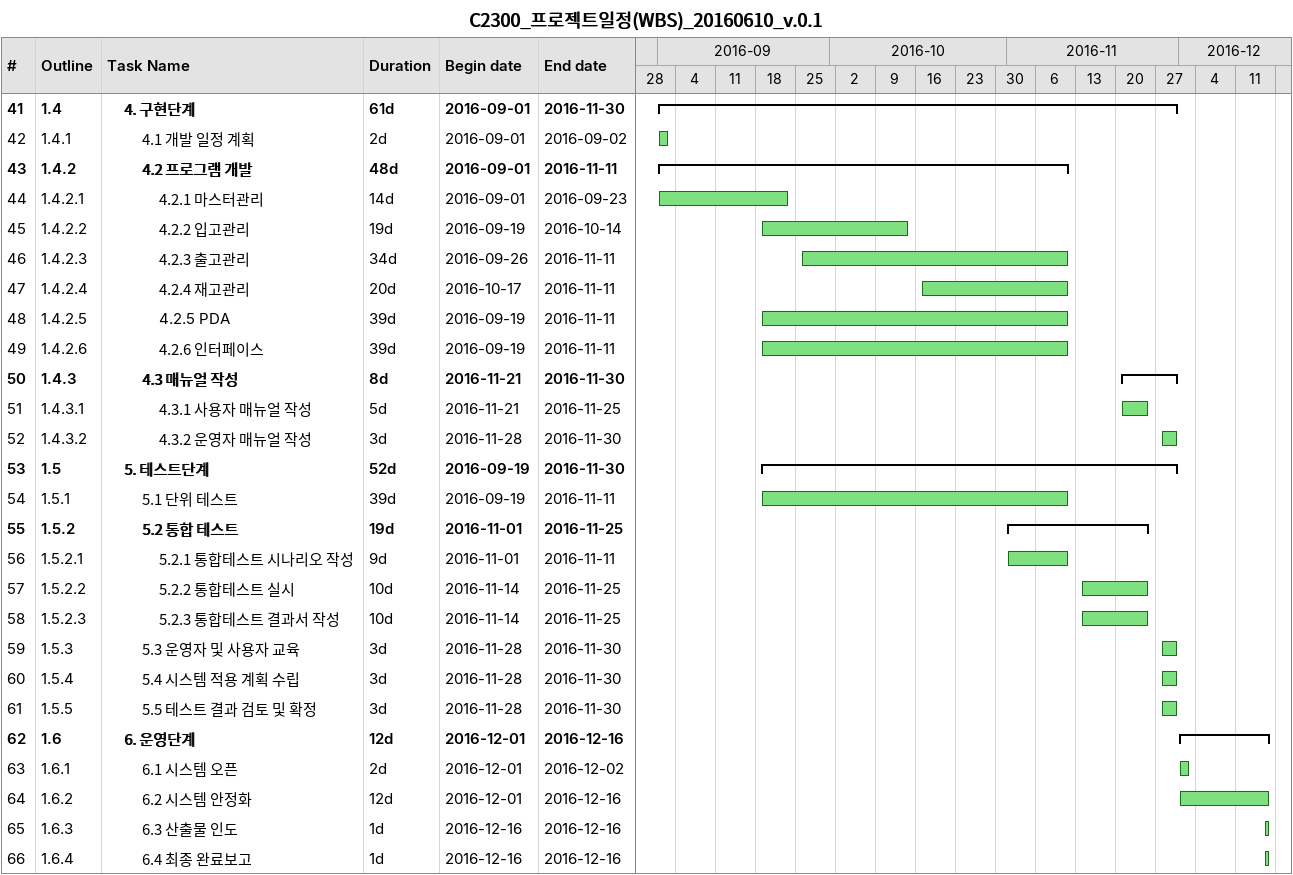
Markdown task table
C2300_프로젝트일정(WBS)_20160610_v.0.1

| ID | WBS | Task | Duration | Start | Finish |
|---|---|---|---|---|---|
| 41 | 1.4 | **4. 구현단계** | 61d | 2016-09-01 | 2016-11-30 |
| 42 | 1.4.1 | 4.1 개발 일정 계획 | 2d | 2016-09-01 | 2016-09-02 |
| 43 | 1.4.2 | **4.2 프로그램 개발** | 48d | 2016-09-01 | 2016-11-11 |
| 44 | 1.4.2.1 | 4.2.1 마스터관리 | 14d | 2016-09-01 | 2016-09-23 |
| 45 | 1.4.2.2 | 4.2.2 입고관리 | 19d | 2016-09-19 | 2016-10-14 |
| 46 | 1.4.2.3 | 4.2.3 출고관리 | 34d | 2016-09-26 | 2016-11-11 |
| 47 | 1.4.2.4 | 4.2.4 재고관리 | 20d | 2016-10-17 | 2016-11-11 |
| 48 | 1.4.2.5 | 4.2.5 PDA | 39d | 2016-09-19 | 2016-11-11 |
| 49 | 1.4.2.6 | 4.2.6 인터페이스 | 39d | 2016-09-19 | 2016-11-11 |
| 50 | 1.4.3 | **4.3 매뉴얼 작성** | 8d | 2016-11-21 | 2016-11-30 |
| 51 | 1.4.3.1 | 4.3.1 사용자 매뉴얼 작성 | 5d | 2016-11-21 | 2016-11-25 |
| 52 | 1.4.3.2 | 4.3.2 운영자 매뉴얼 작성 | 3d | 2016-11-28 | 2016-11-30 |
| 53 | 1.5 | **5. 테스트단계** | 52d | 2016-09-19 | 2016-11-30 |
| 54 | 1.5.1 | 5.1 단위 테스트 | 39d | 2016-09-19 | 2016-11-11 |
| 55 | 1.5.2 | **5.2 통합 테스트** | 19d | 2016-11-01 | 2016-11-25 |
| 56 | 1.5.2.1 | 5.2.1 통합테스트 시나리오 작성 | 9d | 2016-11-01 | 2016-11-11 |
| 57 | 1.5.2.2 | 5.2.2 통합테스트 실시 | 10d | 2016-11-14 | 2016-11-25 |
| 58 | 1.5.2.3 | 5.2.3 통합테스트 결과서 작성 | 10d | 2016-11-14 | 2016-11-25 |
| 59 | 1.5.3 | 5.3 운영자 및 사용자 교육 | 3d | 2016-11-28 | 2016-11-30 |
| 60 | 1.5.4 | 5.4 시스템 적용 계획 수립 | 3d | 2016-11-28 | 2016-11-30 |
| 61 | 1.5.5 | 5.5 테스트 결과 검토 및 확정 | 3d | 2016-11-28 | 2016-11-30 |
| 62 | 1.6 | **6. 운영단계** | 12d | 2016-12-01 | 2016-12-16 |
| 63 | 1.6.1 | 6.1 시스템 오픈 | 2d | 2016-12-01 | 2016-12-02 |
| 64 | 1.6.2 | 6.2 시스템 안정화 | 12d | 2016-12-01 | 2016-12-16 |
| 65 | 1.6.3 | 6.3 산출물 인도 | 1d | 2016-12-16 | 2016-12-16 |
| 66 | 1.6.4 | 6.4 최종 완료보고 | 1d | 2016-12-16 | 2016-12-16 |
